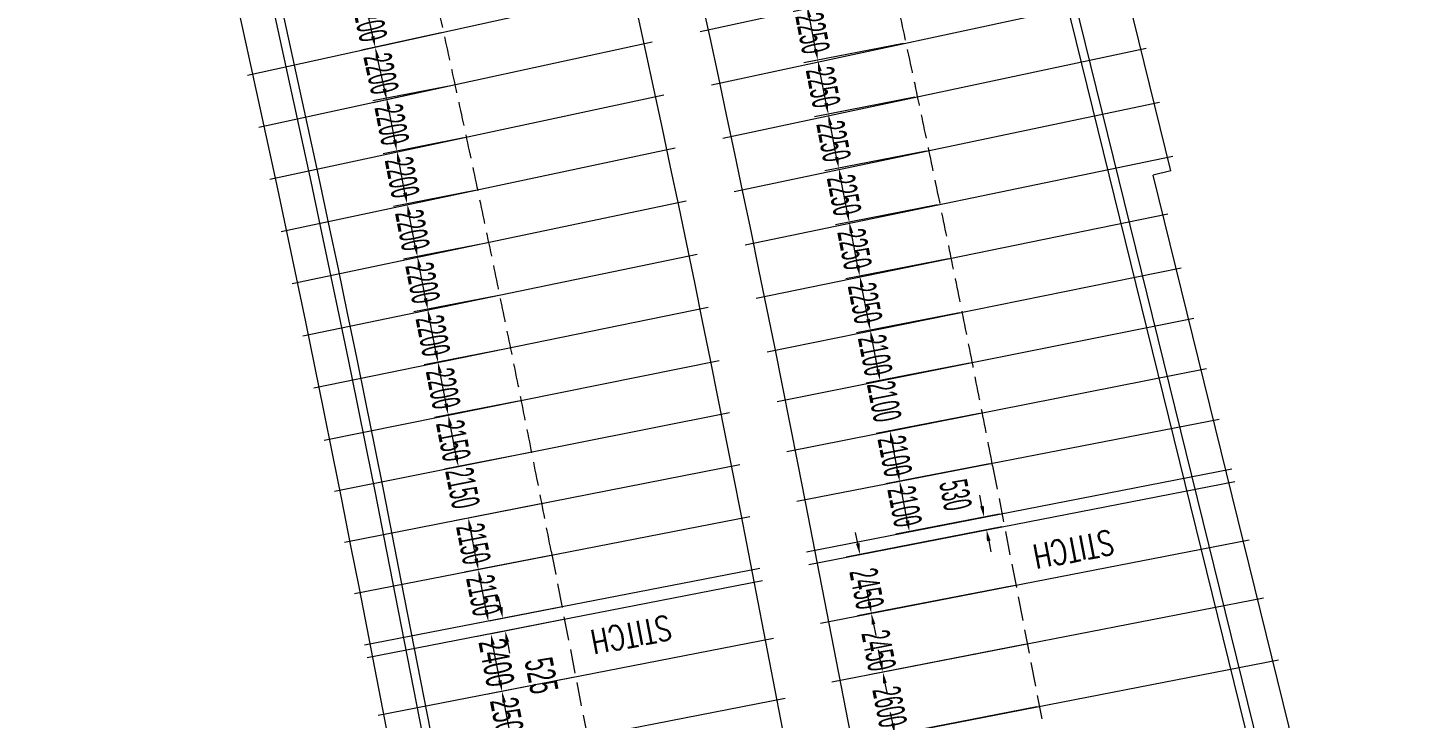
# Model space of a CAD drawing. Header units: millimetres. Extents: x 27228149 to 29012050, y 40856015 to 42918728.
# Drawn here: x 27316400 to 27372632, y 42674126 to 42702397 of the extents above; entities that cross this region are included whole.
import ezdxf

# ---------------------------------------------------------------- set-up
doc = ezdxf.new("R2010")
doc.units = ezdxf.units.MM
doc.header["$LTSCALE"] = 0.05
doc.linetypes.add('DGN Style 3', pattern=[27349.722329, 19535.51595, -7814.20638])
doc.layers.get('Defpoints').update_dxf_attribs({"lineweight": 0})
for name, color, linetype, lineweight in [('InnerEdge_NB', 7, 'Continuous', 0), ('InnerEdge_SB', 7, 'Continuous', 0), ('OuterEdge_NB', 7, 'Continuous', 0), ('OuterEdge_SB', 7, 'Continuous', 0), ('OuterEdge_SBRamp', 7, 'Continuous', 0), ('PlacementCurve_NB', 1, 'DGN Style 3', 0), ('PlacementCurve_SB', 1, 'DGN Style 3', 0), ('S-_ANOT----_A-', 7, 'Continuous', 0), ('S-_ANOT----_T-', 7, 'Continuous', 0), ('S-_SEG-----_E-NB', 3, 'Continuous', 13), ('S-_SEG-----_E-SB', 3, 'Continuous', 13), ('S-_WALLLBW-_E-', 40, 'Continuous', 13)]:
    doc.layers.add(name, color=color, linetype=linetype, lineweight=lineweight)
doc.styles.add('Styletxt', font='txt.shx')
doc.styles.add('StyleWORKING', font='WORKING.shx')
doc.dimstyles.new('dim300', dxfattribs={"dimtxt": 750, "dimasz": 750, "dimexe": 375, "dimexo": 375, "dimgap": 375, "dimtad": 1, "dimdec": 0, "dimzin": 11, "dimdsep": 46, "dimtxsty": 'StyleWORKING', "dimsah": 1, "dimcen": 0.09, "dimclrd": 7, "dimclre": 7, "dimadec": 4, "dimazin": 3, "dimtfac": 1, "dimtdec": 0, "dimtmove": 0, "dimatfit": 3, "dimfxl": 1, "dimtolj": 1, "dimtzin": 0, "dimlwd": 0, "dimlwe": 0, "dimarcsym": 0})

# ---------------------------------------------------------------- blocks, each defined once
blk = doc.blocks.new('*D267')
at = {"layer": 'Defpoints', "color": 0, "linetype": 'Continuous', "transparency": 16777216}
for p in [(27351886, 42703961), (27348313, 42703266), (27352361, 42701762)]:
    blk.add_point(p, dxfattribs=at)
at = {"layer": 'S-_ANOT----_A-', "linetype": 'Continuous', "transparency": 16777216}
for p, q in [((27351773, 42703940), (27347748, 42703156)), ((27352248, 42701740), (27348178, 42700948))]:
    blk.add_line(p, q, dxfattribs=at)
at = {"layer": 'S-_ANOT----_A-', "color": 7, "linetype": 'Continuous', "lineweight": 0, "transparency": 16777216}
blk.add_line((27348654, 42701510), (27348401, 42702815), dxfattribs=at)
at = {"layer": 'S-_ANOT----_A-', "color": 7, "linetype": 'Continuous', "transparency": 16777216}
for points in [[(27348476, 42702829), (27348325, 42702800), (27348313, 42703266)], [(27348730, 42701524), (27348579, 42701495), (27348742, 42701058)]]:
    blk.add_solid(points, dxfattribs=at)
at = {"layer": 'S-_ANOT----_A-', "color": 0, "linetype": 'Continuous', "transparency": 16777216, "insert": (27348529, 42702162), "char_height": 1150, "attachment_point": 5, "rotation": 281.011, "style": 'StyleWORKING'}
blk.add_mtext('\\A1;{\\W0.47826;\\C0;2250}', dxfattribs=at)
blk = doc.blocks.new('*D268')
at = {"layer": 'Defpoints', "color": 0, "linetype": 'Continuous', "transparency": 16777216}
for p in [(27352361, 42701762), (27348742, 42701058), (27352831, 42699562)]:
    blk.add_point(p, dxfattribs=at)
at = {"layer": 'S-_ANOT----_A-', "linetype": 'Continuous', "transparency": 16777216}
for p, q in [((27352248, 42701740), (27348178, 42700948)), ((27352718, 42699540), (27348608, 42698740))]:
    blk.add_line(p, q, dxfattribs=at)
at = {"layer": 'S-_ANOT----_A-', "color": 7, "linetype": 'Continuous', "lineweight": 0, "transparency": 16777216}
blk.add_line((27349084, 42699301), (27348830, 42700606), dxfattribs=at)
at = {"layer": 'S-_ANOT----_A-', "color": 7, "linetype": 'Continuous', "transparency": 16777216}
for points in [[(27348905, 42700621), (27348755, 42700592), (27348742, 42701058)], [(27349159, 42699316), (27349009, 42699287), (27349172, 42698850)]]:
    blk.add_solid(points, dxfattribs=at)
at = {"layer": 'S-_ANOT----_A-', "color": 0, "linetype": 'Continuous', "transparency": 16777216, "insert": (27348959, 42699954), "char_height": 1150, "attachment_point": 5, "rotation": 281.011, "style": 'StyleWORKING'}
blk.add_mtext('\\A1;{\\W0.47826;\\C0;2250}', dxfattribs=at)
blk = doc.blocks.new('*D269')
at = {"layer": 'Defpoints', "color": 0, "linetype": 'Continuous', "transparency": 16777216}
for p in [(27352831, 42699562), (27349172, 42698850), (27353295, 42697360)]:
    blk.add_point(p, dxfattribs=at)
at = {"layer": 'S-_ANOT----_A-', "linetype": 'Continuous', "transparency": 16777216}
for p, q in [((27352718, 42699540), (27348608, 42698740)), ((27353182, 42697338), (27349037, 42696532))]:
    blk.add_line(p, q, dxfattribs=at)
at = {"layer": 'S-_ANOT----_A-', "color": 7, "linetype": 'Continuous', "lineweight": 0, "transparency": 16777216}
blk.add_line((27349514, 42697093), (27349260, 42698398), dxfattribs=at)
at = {"layer": 'S-_ANOT----_A-', "color": 7, "linetype": 'Continuous', "transparency": 16777216}
for points in [[(27349335, 42698413), (27349185, 42698384), (27349172, 42698850)], [(27349589, 42697108), (27349439, 42697078), (27349602, 42696641)]]:
    blk.add_solid(points, dxfattribs=at)
at = {"layer": 'S-_ANOT----_A-', "color": 0, "linetype": 'Continuous', "transparency": 16777216, "insert": (27349388, 42697746), "char_height": 1150, "attachment_point": 5, "rotation": 281.011, "style": 'StyleWORKING'}
blk.add_mtext('\\A1;{\\W0.47826;\\C0;2250}', dxfattribs=at)
blk = doc.blocks.new('*D270')
at = {"layer": 'Defpoints', "color": 0, "linetype": 'Continuous', "transparency": 16777216}
for p in [(27353295, 42697360), (27349602, 42696641), (27353753, 42695157)]:
    blk.add_point(p, dxfattribs=at)
at = {"layer": 'S-_ANOT----_A-', "linetype": 'Continuous', "transparency": 16777216}
for p, q in [((27353182, 42697338), (27349037, 42696532)), ((27353640, 42695135), (27349467, 42694323))]:
    blk.add_line(p, q, dxfattribs=at)
at = {"layer": 'S-_ANOT----_A-', "color": 7, "linetype": 'Continuous', "lineweight": 0, "transparency": 16777216}
blk.add_line((27349944, 42694885), (27349690, 42696190), dxfattribs=at)
at = {"layer": 'S-_ANOT----_A-', "color": 7, "linetype": 'Continuous', "transparency": 16777216}
for points in [[(27349765, 42696205), (27349614, 42696175), (27349602, 42696641)], [(27350019, 42694899), (27349868, 42694870), (27350031, 42694433)]]:
    blk.add_solid(points, dxfattribs=at)
at = {"layer": 'S-_ANOT----_A-', "color": 0, "linetype": 'Continuous', "transparency": 16777216, "insert": (27349818, 42695538), "char_height": 1150, "attachment_point": 5, "rotation": 281.011, "style": 'StyleWORKING'}
blk.add_mtext('\\A1;{\\W0.47826;\\C0;2250}', dxfattribs=at)
blk = doc.blocks.new('*D271')
at = {"layer": 'Defpoints', "color": 0, "linetype": 'Continuous', "transparency": 16777216}
for p in [(27353753, 42695157), (27350031, 42694433), (27354206, 42692953)]:
    blk.add_point(p, dxfattribs=at)
at = {"layer": 'S-_ANOT----_A-', "linetype": 'Continuous', "transparency": 16777216}
for p, q in [((27353640, 42695135), (27349467, 42694323)), ((27354094, 42692931), (27349897, 42692115))]:
    blk.add_line(p, q, dxfattribs=at)
at = {"layer": 'S-_ANOT----_A-', "color": 7, "linetype": 'Continuous', "lineweight": 0, "transparency": 16777216}
blk.add_line((27350373, 42692676), (27350119, 42693982), dxfattribs=at)
at = {"layer": 'S-_ANOT----_A-', "color": 7, "linetype": 'Continuous', "transparency": 16777216}
for points in [[(27350195, 42693996), (27350044, 42693967), (27350031, 42694433)], [(27350449, 42692691), (27350298, 42692662), (27350461, 42692225)]]:
    blk.add_solid(points, dxfattribs=at)
at = {"layer": 'S-_ANOT----_A-', "color": 0, "linetype": 'Continuous', "transparency": 16777216, "insert": (27350248, 42693329), "char_height": 1150, "attachment_point": 5, "rotation": 281.011, "style": 'StyleWORKING'}
blk.add_mtext('\\A1;{\\W0.47826;\\C0;2250}', dxfattribs=at)
blk = doc.blocks.new('*D272')
at = {"layer": 'Defpoints', "color": 0, "linetype": 'Continuous', "transparency": 16777216}
for p in [(27354207, 42692953), (27350461, 42692225), (27354654, 42690748)]:
    blk.add_point(p, dxfattribs=at)
at = {"layer": 'S-_ANOT----_A-', "linetype": 'Continuous', "transparency": 16777216}
for p, q in [((27354094, 42692931), (27349897, 42692115)), ((27354541, 42690726), (27350326, 42689906))]:
    blk.add_line(p, q, dxfattribs=at)
at = {"layer": 'S-_ANOT----_A-', "color": 7, "linetype": 'Continuous', "lineweight": 0, "transparency": 16777216}
blk.add_line((27350803, 42690468), (27350549, 42691773), dxfattribs=at)
at = {"layer": 'S-_ANOT----_A-', "color": 7, "linetype": 'Continuous', "transparency": 16777216}
for points in [[(27350624, 42691788), (27350474, 42691758), (27350461, 42692225)], [(27350878, 42690482), (27350728, 42690453), (27350891, 42690016)]]:
    blk.add_solid(points, dxfattribs=at)
at = {"layer": 'S-_ANOT----_A-', "color": 0, "linetype": 'Continuous', "transparency": 16777216, "insert": (27350677, 42691121), "char_height": 1150, "attachment_point": 5, "rotation": 281.011, "style": 'StyleWORKING'}
blk.add_mtext('\\A1;{\\W0.47826;\\C0;2250}', dxfattribs=at)
blk = doc.blocks.new('*D273')
at = {"layer": 'Defpoints', "color": 0, "linetype": 'Continuous', "transparency": 16777216}
for p in [(27354654, 42690748), (27350891, 42690016), (27355067, 42688689)]:
    blk.add_point(p, dxfattribs=at)
at = {"layer": 'S-_ANOT----_A-', "linetype": 'Continuous', "transparency": 16777216}
for p, q in [((27354541, 42690726), (27350326, 42689906)), ((27354954, 42688667), (27350728, 42687845))]:
    blk.add_line(p, q, dxfattribs=at)
at = {"layer": 'S-_ANOT----_A-', "color": 7, "linetype": 'Continuous', "lineweight": 0, "transparency": 16777216}
blk.add_line((27351204, 42688406), (27350979, 42689565), dxfattribs=at)
at = {"layer": 'S-_ANOT----_A-', "color": 7, "linetype": 'Continuous', "transparency": 16777216}
for points in [[(27351054, 42689579), (27350903, 42689550), (27350891, 42690016)], [(27351279, 42688421), (27351129, 42688392), (27351292, 42687955)]]:
    blk.add_solid(points, dxfattribs=at)
at = {"layer": 'S-_ANOT----_A-', "color": 0, "linetype": 'Continuous', "transparency": 16777216, "insert": (27351093, 42688986), "char_height": 1150, "attachment_point": 5, "rotation": 281.011, "style": 'StyleWORKING'}
blk.add_mtext('\\A1;{\\W0.47826;\\C0;2100}', dxfattribs=at)
blk = doc.blocks.new('*D274')
at = {"layer": 'Defpoints', "color": 0, "linetype": 'Continuous', "transparency": 16777216}
for p in [(27355067, 42688689), (27351292, 42687955), (27355476, 42686630)]:
    blk.add_point(p, dxfattribs=at)
at = {"layer": 'S-_ANOT----_A-', "color": 7, "linetype": 'Continuous', "lineweight": 0, "transparency": 16777216}
for p, q in [((27351204, 42688406), (27351116, 42688858)), ((27351781, 42685442), (27351869, 42684990))]:
    blk.add_line(p, q, dxfattribs=at)
at = {"layer": 'S-_ANOT----_A-', "linetype": 'Continuous', "transparency": 16777216}
for p, q in [((27354954, 42688667), (27350728, 42687845)), ((27355363, 42686608), (27351129, 42685784))]:
    blk.add_line(p, q, dxfattribs=at)
at = {"layer": 'S-_ANOT----_A-', "color": 7, "linetype": 'Continuous', "transparency": 16777216}
for points in [[(27351279, 42688421), (27351129, 42688392), (27351292, 42687955)], [(27351856, 42685457), (27351706, 42685427), (27351693, 42685894)]]:
    blk.add_solid(points, dxfattribs=at)
at = {"layer": 'S-_ANOT----_A-', "color": 0, "linetype": 'Continuous', "transparency": 16777216, "insert": (27351460, 42687096), "char_height": 1150, "attachment_point": 5, "rotation": 281.011, "style": 'StyleWORKING'}
blk.add_mtext('\\A1;{\\W0.47826;\\C0;2100}', dxfattribs=at)
blk = doc.blocks.new('*D275')
at = {"layer": 'Defpoints', "color": 0, "linetype": 'Continuous', "transparency": 16777216}
for p in [(27355476, 42686630), (27351693, 42685894), (27355879, 42684568)]:
    blk.add_point(p, dxfattribs=at)
at = {"layer": 'S-_ANOT----_A-', "linetype": 'Continuous', "transparency": 16777216}
for p, q in [((27355363, 42686608), (27351129, 42685784)), ((27355767, 42684546), (27351530, 42683722))]:
    blk.add_line(p, q, dxfattribs=at)
at = {"layer": 'S-_ANOT----_A-', "color": 7, "linetype": 'Continuous', "lineweight": 0, "transparency": 16777216}
blk.add_line((27352006, 42684283), (27351781, 42685442), dxfattribs=at)
at = {"layer": 'S-_ANOT----_A-', "color": 7, "linetype": 'Continuous', "transparency": 16777216}
for points in [[(27351856, 42685457), (27351706, 42685427), (27351693, 42685894)], [(27352082, 42684298), (27351931, 42684269), (27352094, 42683832)]]:
    blk.add_solid(points, dxfattribs=at)
at = {"layer": 'S-_ANOT----_A-', "color": 0, "linetype": 'Continuous', "transparency": 16777216, "insert": (27351895, 42684863), "char_height": 1150, "attachment_point": 5, "rotation": 281.011, "style": 'StyleWORKING'}
blk.add_mtext('\\A1;{\\W0.47826;\\C0;2100}', dxfattribs=at)
blk = doc.blocks.new('*D276')
at = {"layer": 'Defpoints', "color": 0, "linetype": 'Continuous', "transparency": 16777216}
for p in [(27356382, 42681987), (27350468, 42680836), (27356850, 42679582)]:
    blk.add_point(p, dxfattribs=at)
at = {"layer": 'S-_ANOT----_A-', "linetype": 'Continuous', "transparency": 16777216}
for p, q in [((27356269, 42681965), (27349904, 42680726)), ((27356737, 42679560), (27350372, 42678321))]:
    blk.add_line(p, q, dxfattribs=at)
at = {"layer": 'S-_ANOT----_A-', "color": 7, "linetype": 'Continuous', "lineweight": 0, "transparency": 16777216}
for p, q in [((27350380, 42681287), (27350292, 42681739)), ((27351024, 42677980), (27351112, 42677528))]:
    blk.add_line(p, q, dxfattribs=at)
at = {"layer": 'S-_ANOT----_A-', "color": 7, "linetype": 'Continuous', "transparency": 16777216}
for points in [[(27350455, 42681302), (27350305, 42681273), (27350468, 42680836)], [(27351099, 42677994), (27350949, 42677965), (27350936, 42678431)]]:
    blk.add_solid(points, dxfattribs=at)
at = {"layer": 'S-_ANOT----_A-', "color": 0, "linetype": 'Continuous', "transparency": 16777216, "insert": (27350742, 42679437), "char_height": 1150, "attachment_point": 5, "rotation": 281.011, "style": 'StyleWORKING'}
blk.add_mtext('\\A1;{\\W0.47826;\\C0;2450}', dxfattribs=at)
blk = doc.blocks.new('*D277')
at = {"layer": 'Defpoints', "color": 0, "linetype": 'Continuous', "transparency": 16777216}
for p in [(27356850, 42679582), (27350936, 42678431), (27357318, 42677177)]:
    blk.add_point(p, dxfattribs=at)
at = {"layer": 'S-_ANOT----_A-', "linetype": 'Continuous', "transparency": 16777216}
for p, q in [((27356737, 42679560), (27350372, 42678321)), ((27357205, 42677155), (27350840, 42675916))]:
    blk.add_line(p, q, dxfattribs=at)
at = {"layer": 'S-_ANOT----_A-', "color": 7, "linetype": 'Continuous', "lineweight": 0, "transparency": 16777216}
for p, q in [((27350848, 42678883), (27350760, 42679334)), ((27351492, 42675575), (27351580, 42675123))]:
    blk.add_line(p, q, dxfattribs=at)
at = {"layer": 'S-_ANOT----_A-', "color": 7, "linetype": 'Continuous', "transparency": 16777216}
for points in [[(27350923, 42678897), (27350773, 42678868), (27350936, 42678431)], [(27351567, 42675589), (27351417, 42675560), (27351404, 42676026)]]:
    blk.add_solid(points, dxfattribs=at)
at = {"layer": 'S-_ANOT----_A-', "color": 0, "linetype": 'Continuous', "transparency": 16777216, "insert": (27351233, 42676910), "char_height": 1150, "attachment_point": 5, "rotation": 281.011, "style": 'StyleWORKING'}
blk.add_mtext('\\A1;{\\W0.47826;\\C0;2450}', dxfattribs=at)
blk = doc.blocks.new('*D278')
at = {"layer": 'Defpoints', "color": 0, "linetype": 'Continuous', "transparency": 16777216}
for p in [(27357318, 42677177), (27351404, 42676026), (27357814, 42674625)]:
    blk.add_point(p, dxfattribs=at)
at = {"layer": 'S-_ANOT----_A-', "linetype": 'Continuous', "transparency": 16777216}
for p, q in [((27357205, 42677155), (27350840, 42675916)), ((27357701, 42674603), (27351336, 42673364))]:
    blk.add_line(p, q, dxfattribs=at)
at = {"layer": 'S-_ANOT----_A-', "color": 7, "linetype": 'Continuous', "lineweight": 0, "transparency": 16777216}
for p, q in [((27351316, 42676478), (27351228, 42676929)), ((27351988, 42673022), (27352076, 42672571))]:
    blk.add_line(p, q, dxfattribs=at)
at = {"layer": 'S-_ANOT----_A-', "color": 7, "linetype": 'Continuous', "transparency": 16777216}
for points in [[(27351391, 42676492), (27351241, 42676463), (27351404, 42676026)], [(27352064, 42673037), (27351913, 42673008), (27351901, 42673474)]]:
    blk.add_solid(points, dxfattribs=at)
at = {"layer": 'S-_ANOT----_A-', "color": 0, "linetype": 'Continuous', "transparency": 16777216, "insert": (27351682, 42674603), "char_height": 1150, "attachment_point": 5, "rotation": 281.011, "style": 'StyleWORKING'}
blk.add_mtext('\\A1;{\\W0.47826;\\C0;2600}', dxfattribs=at)
blk = doc.blocks.new('*D279')
at = {"layer": 'Defpoints', "color": 0, "linetype": 'Continuous', "transparency": 16777216}
for p in [(27357814, 42674625), (27351901, 42673474), (27358311, 42672073)]:
    blk.add_point(p, dxfattribs=at)
at = {"layer": 'S-_ANOT----_A-', "linetype": 'Continuous', "transparency": 16777216}
for p, q in [((27357701, 42674603), (27351336, 42673364)), ((27358198, 42672051), (27351833, 42670812))]:
    blk.add_line(p, q, dxfattribs=at)
at = {"layer": 'S-_ANOT----_A-', "color": 7, "linetype": 'Continuous', "lineweight": 0, "transparency": 16777216}
for p, q in [((27351813, 42673926), (27351725, 42674377)), ((27352485, 42670470), (27352573, 42670019))]:
    blk.add_line(p, q, dxfattribs=at)
at = {"layer": 'S-_ANOT----_A-', "color": 7, "linetype": 'Continuous', "transparency": 16777216}
for points in [[(27351888, 42673940), (27351737, 42673911), (27351901, 42673474)], [(27352560, 42670485), (27352410, 42670456), (27352397, 42670922)]]:
    blk.add_solid(points, dxfattribs=at)
at = {"layer": 'S-_ANOT----_A-', "color": 0, "linetype": 'Continuous', "transparency": 16777216, "insert": (27352169, 42672100), "char_height": 1150, "attachment_point": 5, "rotation": 281.011, "style": 'StyleWORKING'}
blk.add_mtext('\\A1;{\\W0.47826;\\C0;2600}', dxfattribs=at)
blk = doc.blocks.new('*D587')
at = {"layer": 'Defpoints', "color": 0, "linetype": 'Continuous', "transparency": 16777216}
for p in [(27332963, 42704347), (27330164, 42703736), (27333438, 42702199)]:
    blk.add_point(p, dxfattribs=at)
at = {"layer": 'S-_ANOT----_A-', "linetype": 'Continuous', "transparency": 16777216}
for p, q in [((27332851, 42704323), (27329602, 42703613)), ((27333325, 42702175), (27330072, 42701464))]:
    blk.add_line(p, q, dxfattribs=at)
at = {"layer": 'S-_ANOT----_A-', "color": 7, "linetype": 'Continuous', "lineweight": 0, "transparency": 16777216}
blk.add_line((27330535, 42702036), (27330262, 42703287), dxfattribs=at)
at = {"layer": 'S-_ANOT----_A-', "color": 7, "linetype": 'Continuous', "transparency": 16777216}
for points in [[(27330337, 42703303), (27330187, 42703270), (27330164, 42703736)], [(27330610, 42702052), (27330460, 42702020), (27330633, 42701587)]]:
    blk.add_solid(points, dxfattribs=at)
at = {"layer": 'S-_ANOT----_A-', "color": 0, "linetype": 'Continuous', "transparency": 16777216, "insert": (27330400, 42702662), "char_height": 1150, "attachment_point": 5, "rotation": 282.3217, "style": 'StyleWORKING'}
blk.add_mtext('\\A1;{\\W0.47826;\\C0;2200}', dxfattribs=at)
blk = doc.blocks.new('*D588')
at = {"layer": 'Defpoints', "color": 0, "linetype": 'Continuous', "transparency": 16777216}
for p in [(27333907, 42700050), (27331098, 42699503), (27334371, 42697900)]:
    blk.add_point(p, dxfattribs=at)
at = {"layer": 'S-_ANOT----_A-', "linetype": 'Continuous', "transparency": 16777216}
for p, q in [((27333794, 42700028), (27330534, 42699394)), ((27334259, 42697878), (27330954, 42697234))]:
    blk.add_line(p, q, dxfattribs=at)
at = {"layer": 'S-_ANOT----_A-', "color": 7, "linetype": 'Continuous', "lineweight": 0, "transparency": 16777216}
blk.add_line((27331430, 42697796), (27331186, 42699052), dxfattribs=at)
at = {"layer": 'S-_ANOT----_A-', "color": 7, "linetype": 'Continuous', "transparency": 16777216}
for points in [[(27331261, 42699066), (27331111, 42699037), (27331098, 42699503)], [(27331505, 42697810), (27331355, 42697781), (27331518, 42697344)]]:
    blk.add_solid(points, dxfattribs=at)
at = {"layer": 'S-_ANOT----_A-', "color": 0, "linetype": 'Continuous', "transparency": 16777216, "insert": (27331309, 42698424), "char_height": 1150, "attachment_point": 5, "rotation": 281.011, "style": 'StyleWORKING'}
blk.add_mtext('\\A1;{\\W0.47826;\\C0;2200}', dxfattribs=at)
blk = doc.blocks.new('*D589')
at = {"layer": 'Defpoints', "color": 0, "linetype": 'Continuous', "transparency": 16777216}
for p in [(27334371, 42697900), (27331518, 42697344), (27334830, 42695748)]:
    blk.add_point(p, dxfattribs=at)
at = {"layer": 'S-_ANOT----_A-', "linetype": 'Continuous', "transparency": 16777216}
for p, q in [((27334259, 42697878), (27330954, 42697234)), ((27334717, 42695726), (27331374, 42695075))]:
    blk.add_line(p, q, dxfattribs=at)
at = {"layer": 'S-_ANOT----_A-', "color": 7, "linetype": 'Continuous', "lineweight": 0, "transparency": 16777216}
blk.add_line((27331850, 42695637), (27331606, 42696893), dxfattribs=at)
at = {"layer": 'S-_ANOT----_A-', "color": 7, "linetype": 'Continuous', "transparency": 16777216}
for points in [[(27331681, 42696907), (27331531, 42696878), (27331518, 42697344)], [(27331926, 42695651), (27331775, 42695622), (27331938, 42695185)]]:
    blk.add_solid(points, dxfattribs=at)
at = {"layer": 'S-_ANOT----_A-', "color": 0, "linetype": 'Continuous', "transparency": 16777216, "insert": (27331729, 42696265), "char_height": 1150, "attachment_point": 5, "rotation": 281.011, "style": 'StyleWORKING'}
blk.add_mtext('\\A1;{\\W0.47826;\\C0;2200}', dxfattribs=at)
blk = doc.blocks.new('*D590')
at = {"layer": 'Defpoints', "color": 0, "linetype": 'Continuous', "transparency": 16777216}
for p in [(27334830, 42695748), (27331938, 42695185), (27335284, 42693595)]:
    blk.add_point(p, dxfattribs=at)
at = {"layer": 'S-_ANOT----_A-', "linetype": 'Continuous', "transparency": 16777216}
for p, q in [((27334717, 42695726), (27331374, 42695075)), ((27335171, 42693573), (27331794, 42692916))]:
    blk.add_line(p, q, dxfattribs=at)
at = {"layer": 'S-_ANOT----_A-', "color": 7, "linetype": 'Continuous', "lineweight": 0, "transparency": 16777216}
blk.add_line((27332270, 42693477), (27332026, 42694734), dxfattribs=at)
at = {"layer": 'S-_ANOT----_A-', "color": 7, "linetype": 'Continuous', "transparency": 16777216}
for points in [[(27332101, 42694748), (27331951, 42694719), (27331938, 42695185)], [(27332346, 42693492), (27332195, 42693463), (27332358, 42693026)]]:
    blk.add_solid(points, dxfattribs=at)
at = {"layer": 'S-_ANOT----_A-', "color": 0, "linetype": 'Continuous', "transparency": 16777216, "insert": (27332150, 42694106), "char_height": 1150, "attachment_point": 5, "rotation": 281.011, "style": 'StyleWORKING'}
blk.add_mtext('\\A1;{\\W0.47826;\\C0;2200}', dxfattribs=at)
blk = doc.blocks.new('*D591')
at = {"layer": 'Defpoints', "color": 0, "linetype": 'Continuous', "transparency": 16777216}
for p in [(27335284, 42693595), (27332358, 42693026), (27335732, 42691441)]:
    blk.add_point(p, dxfattribs=at)
at = {"layer": 'S-_ANOT----_A-', "linetype": 'Continuous', "transparency": 16777216}
for p, q in [((27335171, 42693573), (27331794, 42692916)), ((27335620, 42691419), (27332214, 42690757))]:
    blk.add_line(p, q, dxfattribs=at)
at = {"layer": 'S-_ANOT----_A-', "color": 7, "linetype": 'Continuous', "lineweight": 0, "transparency": 16777216}
blk.add_line((27332691, 42691318), (27332446, 42692574), dxfattribs=at)
at = {"layer": 'S-_ANOT----_A-', "color": 7, "linetype": 'Continuous', "transparency": 16777216}
for points in [[(27332521, 42692589), (27332371, 42692560), (27332358, 42693026)], [(27332766, 42691333), (27332615, 42691303), (27332779, 42690867)]]:
    blk.add_solid(points, dxfattribs=at)
at = {"layer": 'S-_ANOT----_A-', "color": 0, "linetype": 'Continuous', "transparency": 16777216, "insert": (27332570, 42691947), "char_height": 1150, "attachment_point": 5, "rotation": 281.011, "style": 'StyleWORKING'}
blk.add_mtext('\\A1;{\\W0.47826;\\C0;2200}', dxfattribs=at)
blk = doc.blocks.new('*D592')
at = {"layer": 'Defpoints', "color": 0, "linetype": 'Continuous', "transparency": 16777216}
for p in [(27335732, 42691441), (27332779, 42690867), (27336176, 42689286)]:
    blk.add_point(p, dxfattribs=at)
at = {"layer": 'S-_ANOT----_A-', "linetype": 'Continuous', "transparency": 16777216}
for p, q in [((27335620, 42691419), (27332214, 42690757)), ((27336063, 42689265), (27332634, 42688597))]:
    blk.add_line(p, q, dxfattribs=at)
at = {"layer": 'S-_ANOT----_A-', "color": 7, "linetype": 'Continuous', "lineweight": 0, "transparency": 16777216}
blk.add_line((27333111, 42689159), (27332866, 42690415), dxfattribs=at)
at = {"layer": 'S-_ANOT----_A-', "color": 7, "linetype": 'Continuous', "transparency": 16777216}
for points in [[(27332942, 42690430), (27332791, 42690400), (27332779, 42690867)], [(27333186, 42689173), (27333036, 42689144), (27333199, 42688707)]]:
    blk.add_solid(points, dxfattribs=at)
at = {"layer": 'S-_ANOT----_A-', "color": 0, "linetype": 'Continuous', "transparency": 16777216, "insert": (27332990, 42689787), "char_height": 1150, "attachment_point": 5, "rotation": 281.011, "style": 'StyleWORKING'}
blk.add_mtext('\\A1;{\\W0.47826;\\C0;2200}', dxfattribs=at)
blk = doc.blocks.new('*D593')
at = {"layer": 'Defpoints', "color": 0, "linetype": 'Continuous', "transparency": 16777216}
for p in [(27336176, 42689286), (27333199, 42688707), (27336614, 42687131)]:
    blk.add_point(p, dxfattribs=at)
at = {"layer": 'S-_ANOT----_A-', "linetype": 'Continuous', "transparency": 16777216}
for p, q in [((27336063, 42689265), (27332634, 42688597)), ((27336501, 42687109), (27333054, 42686438))]:
    blk.add_line(p, q, dxfattribs=at)
at = {"layer": 'S-_ANOT----_A-', "color": 7, "linetype": 'Continuous', "lineweight": 0, "transparency": 16777216}
blk.add_line((27333531, 42686999), (27333287, 42688256), dxfattribs=at)
at = {"layer": 'S-_ANOT----_A-', "color": 7, "linetype": 'Continuous', "transparency": 16777216}
for points in [[(27333362, 42688270), (27333211, 42688241), (27333199, 42688707)], [(27333606, 42687014), (27333456, 42686985), (27333619, 42686548)]]:
    blk.add_solid(points, dxfattribs=at)
at = {"layer": 'S-_ANOT----_A-', "color": 0, "linetype": 'Continuous', "transparency": 16777216, "insert": (27333410, 42687628), "char_height": 1150, "attachment_point": 5, "rotation": 281.011, "style": 'StyleWORKING'}
blk.add_mtext('\\A1;{\\W0.47826;\\C0;2200}', dxfattribs=at)
blk = doc.blocks.new('*D594')
at = {"layer": 'Defpoints', "color": 0, "linetype": 'Continuous', "transparency": 16777216}
for p in [(27336614, 42687131), (27333619, 42686548), (27337036, 42685022)]:
    blk.add_point(p, dxfattribs=at)
at = {"layer": 'S-_ANOT----_A-', "linetype": 'Continuous', "transparency": 16777216}
for p, q in [((27336501, 42687109), (27333054, 42686438)), ((27336924, 42685001), (27333465, 42684328))]:
    blk.add_line(p, q, dxfattribs=at)
at = {"layer": 'S-_ANOT----_A-', "color": 7, "linetype": 'Continuous', "lineweight": 0, "transparency": 16777216}
blk.add_line((27333942, 42684889), (27333707, 42686096), dxfattribs=at)
at = {"layer": 'S-_ANOT----_A-', "color": 7, "linetype": 'Continuous', "transparency": 16777216}
for points in [[(27333782, 42686111), (27333631, 42686082), (27333619, 42686548)], [(27334017, 42684904), (27333866, 42684874), (27334029, 42684437)]]:
    blk.add_solid(points, dxfattribs=at)
at = {"layer": 'S-_ANOT----_A-', "color": 0, "linetype": 'Continuous', "transparency": 16777216, "insert": (27333826, 42685493), "char_height": 1150, "attachment_point": 5, "rotation": 281.011, "style": 'StyleWORKING'}
blk.add_mtext('\\A1;{\\W0.47826;\\C0;2150}', dxfattribs=at)
blk = doc.blocks.new('*D595')
at = {"layer": 'Defpoints', "color": 0, "linetype": 'Continuous', "transparency": 16777216}
for p in [(27337036, 42685022), (27334029, 42684437), (27337454, 42682913)]:
    blk.add_point(p, dxfattribs=at)
at = {"layer": 'S-_ANOT----_A-', "linetype": 'Continuous', "transparency": 16777216}
for p, q in [((27336924, 42685001), (27333465, 42684328)), ((27337341, 42682892), (27333876, 42682217))]:
    blk.add_line(p, q, dxfattribs=at)
at = {"layer": 'S-_ANOT----_A-', "color": 7, "linetype": 'Continuous', "lineweight": 0, "transparency": 16777216}
for p, q in [((27333942, 42684889), (27333854, 42685340)), ((27334528, 42681875), (27334616, 42681424))]:
    blk.add_line(p, q, dxfattribs=at)
at = {"layer": 'S-_ANOT----_A-', "color": 7, "linetype": 'Continuous', "transparency": 16777216}
for points in [[(27334017, 42684904), (27333866, 42684874), (27334029, 42684437)], [(27334603, 42681890), (27334453, 42681861), (27334440, 42682327)]]:
    blk.add_solid(points, dxfattribs=at)
at = {"layer": 'S-_ANOT----_A-', "color": 0, "linetype": 'Continuous', "transparency": 16777216, "insert": (27334203, 42683553), "char_height": 1150, "attachment_point": 5, "rotation": 281.011, "style": 'StyleWORKING'}
blk.add_mtext('\\A1;{\\W0.47826;\\C0;2150}', dxfattribs=at)
blk = doc.blocks.new('*D596')
at = {"layer": 'Defpoints', "color": 0, "linetype": 'Continuous', "transparency": 16777216}
for p in [(27337454, 42682913), (27334440, 42682327), (27337867, 42680803)]:
    blk.add_point(p, dxfattribs=at)
at = {"layer": 'S-_ANOT----_A-', "linetype": 'Continuous', "transparency": 16777216}
for p, q in [((27337341, 42682892), (27333876, 42682217)), ((27337754, 42680782), (27334286, 42680107))]:
    blk.add_line(p, q, dxfattribs=at)
at = {"layer": 'S-_ANOT----_A-', "color": 7, "linetype": 'Continuous', "lineweight": 0, "transparency": 16777216}
blk.add_line((27334763, 42680668), (27334528, 42681875), dxfattribs=at)
at = {"layer": 'S-_ANOT----_A-', "color": 7, "linetype": 'Continuous', "transparency": 16777216}
for points in [[(27334603, 42681890), (27334453, 42681861), (27334440, 42682327)], [(27334838, 42680683), (27334688, 42680653), (27334851, 42680217)]]:
    blk.add_solid(points, dxfattribs=at)
at = {"layer": 'S-_ANOT----_A-', "color": 0, "linetype": 'Continuous', "transparency": 16777216, "insert": (27334647, 42681272), "char_height": 1150, "attachment_point": 5, "rotation": 281.011, "style": 'StyleWORKING'}
blk.add_mtext('\\A1;{\\W0.47826;\\C0;2150}', dxfattribs=at)
blk = doc.blocks.new('*D597')
at = {"layer": 'Defpoints', "color": 0, "linetype": 'Continuous', "transparency": 16777216}
for p in [(27338378, 42678178), (27335362, 42677591), (27338836, 42675822)]:
    blk.add_point(p, dxfattribs=at)
at = {"layer": 'S-_ANOT----_A-', "linetype": 'Continuous', "transparency": 16777216}
for p, q in [((27338265, 42678156), (27334797, 42677481)), ((27338723, 42675800), (27335256, 42675125))]:
    blk.add_line(p, q, dxfattribs=at)
at = {"layer": 'S-_ANOT----_A-', "color": 7, "linetype": 'Continuous', "lineweight": 0, "transparency": 16777216}
blk.add_line((27335732, 42675687), (27335450, 42677139), dxfattribs=at)
at = {"layer": 'S-_ANOT----_A-', "color": 7, "linetype": 'Continuous', "transparency": 16777216}
for points in [[(27335525, 42677154), (27335374, 42677125), (27335362, 42677591)], [(27335807, 42675701), (27335657, 42675672), (27335820, 42675235)]]:
    blk.add_solid(points, dxfattribs=at)
at = {"layer": 'S-_ANOT----_A-', "color": 0, "linetype": 'Continuous', "transparency": 16777216, "insert": (27335592, 42676413), "char_height": 1150, "attachment_point": 5, "rotation": 281.011, "style": 'StyleWORKING'}
blk.add_mtext('\\A1;{\\W0.56522;\\C0;2400}', dxfattribs=at)
blk = doc.blocks.new('*D598')
at = {"layer": 'Defpoints', "color": 0, "linetype": 'Continuous', "transparency": 16777216}
for p in [(27338836, 42675822), (27335820, 42675235), (27339314, 42673368)]:
    blk.add_point(p, dxfattribs=at)
at = {"layer": 'S-_ANOT----_A-', "linetype": 'Continuous', "transparency": 16777216}
for p, q in [((27338723, 42675800), (27335256, 42675125)), ((27339201, 42673346), (27335733, 42672671))]:
    blk.add_line(p, q, dxfattribs=at)
at = {"layer": 'S-_ANOT----_A-', "color": 7, "linetype": 'Continuous', "lineweight": 0, "transparency": 16777216}
blk.add_line((27336210, 42673233), (27335908, 42674784), dxfattribs=at)
at = {"layer": 'S-_ANOT----_A-', "color": 7, "linetype": 'Continuous', "transparency": 16777216}
for points in [[(27335983, 42674798), (27335833, 42674769), (27335820, 42675235)], [(27336285, 42673247), (27336134, 42673218), (27336298, 42672781)]]:
    blk.add_solid(points, dxfattribs=at)
at = {"layer": 'S-_ANOT----_A-', "color": 0, "linetype": 'Continuous', "transparency": 16777216, "insert": (27336060, 42674008), "char_height": 1150, "attachment_point": 5, "rotation": 281.011, "style": 'StyleWORKING'}
blk.add_mtext('\\A1;{\\W0.56522;\\C0;2500}', dxfattribs=at)
blk = doc.blocks.new('*D1054')
at = {"layer": 'Defpoints', "color": 0, "linetype": 'Continuous', "transparency": 16777216}
for p in [(27355879, 42684568), (27352094, 42683832), (27356281, 42682507)]:
    blk.add_point(p, dxfattribs=at)
at = {"layer": 'S-_ANOT----_A-', "linetype": 'Continuous', "transparency": 16777216}
for p, q in [((27355767, 42684546), (27351530, 42683722)), ((27356168, 42682485), (27351931, 42681661))]:
    blk.add_line(p, q, dxfattribs=at)
at = {"layer": 'S-_ANOT----_A-', "color": 7, "linetype": 'Continuous', "lineweight": 0, "transparency": 16777216}
blk.add_line((27352407, 42682222), (27352182, 42683380), dxfattribs=at)
at = {"layer": 'S-_ANOT----_A-', "color": 7, "linetype": 'Continuous', "transparency": 16777216}
for points in [[(27352257, 42683395), (27352107, 42683366), (27352094, 42683832)], [(27352483, 42682237), (27352332, 42682208), (27352495, 42681771)]]:
    blk.add_solid(points, dxfattribs=at)
at = {"layer": 'S-_ANOT----_A-', "color": 0, "linetype": 'Continuous', "transparency": 16777216, "insert": (27352296, 42682802), "char_height": 1150, "attachment_point": 5, "rotation": 281.011, "style": 'StyleWORKING'}
blk.add_mtext('\\A1;{\\W0.47826;\\C0;2100}', dxfattribs=at)
blk = doc.blocks.new('*D1146')
at = {"layer": 'Defpoints', "color": 0, "linetype": 'Continuous', "transparency": 16777216}
for p in [(27355549, 42682365), (27356281, 42682507), (27356382, 42681987)]:
    blk.add_point(p, dxfattribs=at)
at = {"layer": 'S-_ANOT----_A-', "color": 7, "linetype": 'Continuous', "lineweight": 0, "transparency": 16777216}
for p, q in [((27355461, 42682817), (27355373, 42683268)), ((27355738, 42681393), (27355826, 42680941))]:
    blk.add_line(p, q, dxfattribs=at)
at = {"layer": 'S-_ANOT----_A-', "linetype": 'Continuous', "transparency": 16777216}
for p, q in [((27356168, 42682485), (27354985, 42682255)), ((27356269, 42681965), (27355086, 42681735))]:
    blk.add_line(p, q, dxfattribs=at)
at = {"layer": 'S-_ANOT----_A-', "color": 7, "linetype": 'Continuous', "transparency": 16777216}
for points in [[(27355537, 42682831), (27355386, 42682802), (27355549, 42682365)], [(27355814, 42681407), (27355663, 42681378), (27355650, 42681844)]]:
    blk.add_solid(points, dxfattribs=at)
at = {"layer": 'S-_ANOT----_A-', "color": 0, "linetype": 'Continuous', "transparency": 16777216, "insert": (27354380, 42683268), "char_height": 1150, "attachment_point": 5, "rotation": 281.011, "style": 'StyleWORKING'}
blk.add_mtext('\\A1;{\\W0.47826;\\C0;530}', dxfattribs=at)
blk = doc.blocks.new('*D1160')
at = {"layer": 'Defpoints', "color": 0, "linetype": 'Continuous', "transparency": 16777216}
for p in [(27333438, 42702199), (27330633, 42701587), (27333907, 42700050)]:
    blk.add_point(p, dxfattribs=at)
at = {"layer": 'S-_ANOT----_A-', "linetype": 'Continuous', "transparency": 16777216}
for p, q in [((27333325, 42702175), (27330072, 42701464)), ((27333795, 42700025), (27330541, 42699315))]:
    blk.add_line(p, q, dxfattribs=at)
at = {"layer": 'S-_ANOT----_A-', "color": 7, "linetype": 'Continuous', "lineweight": 0, "transparency": 16777216}
blk.add_line((27331005, 42699887), (27330731, 42701137), dxfattribs=at)
at = {"layer": 'S-_ANOT----_A-', "color": 7, "linetype": 'Continuous', "transparency": 16777216}
for points in [[(27330806, 42701154), (27330657, 42701121), (27330633, 42701587)], [(27331080, 42699903), (27330930, 42699870), (27331103, 42699437)]]:
    blk.add_solid(points, dxfattribs=at)
at = {"layer": 'S-_ANOT----_A-', "color": 0, "linetype": 'Continuous', "transparency": 16777216, "insert": (27330869, 42700512), "char_height": 1150, "attachment_point": 5, "rotation": 282.3217, "style": 'StyleWORKING'}
blk.add_mtext('\\A1;{\\W0.47826;\\C0;2200}', dxfattribs=at)
blk = doc.blocks.new('*D1161')
at = {"layer": 'Defpoints', "color": 0, "linetype": 'Continuous', "transparency": 16777216}
for p in [(27337867, 42680803), (27334851, 42680217), (27338278, 42678693)]:
    blk.add_point(p, dxfattribs=at)
at = {"layer": 'S-_ANOT----_A-', "linetype": 'Continuous', "transparency": 16777216}
for p, q in [((27337754, 42680782), (27334286, 42680107)), ((27338165, 42678671), (27334697, 42677996))]:
    blk.add_line(p, q, dxfattribs=at)
at = {"layer": 'S-_ANOT----_A-', "color": 7, "linetype": 'Continuous', "lineweight": 0, "transparency": 16777216}
blk.add_line((27335174, 42678558), (27334939, 42679765), dxfattribs=at)
at = {"layer": 'S-_ANOT----_A-', "color": 7, "linetype": 'Continuous', "transparency": 16777216}
for points in [[(27335014, 42679780), (27334863, 42679750), (27334851, 42680217)], [(27335249, 42678572), (27335098, 42678543), (27335261, 42678106)]]:
    blk.add_solid(points, dxfattribs=at)
at = {"layer": 'S-_ANOT----_A-', "color": 0, "linetype": 'Continuous', "transparency": 16777216, "insert": (27335057, 42679162), "char_height": 1150, "attachment_point": 5, "rotation": 281.011, "style": 'StyleWORKING'}
blk.add_mtext('\\A1;{\\W0.47826;\\C0;2150}', dxfattribs=at)
blk = doc.blocks.new('*D1162')
at = {"layer": 'Defpoints', "color": 0, "linetype": 'Continuous', "transparency": 16777216}
for p in [(27338278, 42678693), (27335853, 42678221), (27338378, 42678178)]:
    blk.add_point(p, dxfattribs=at)
at = {"layer": 'S-_ANOT----_A-', "linetype": 'Continuous', "transparency": 16777216}
for p, q in [((27338165, 42678671), (27335289, 42678112)), ((27338265, 42678156), (27335389, 42677596))]:
    blk.add_line(p, q, dxfattribs=at)
at = {"layer": 'S-_ANOT----_A-', "color": 7, "linetype": 'Continuous', "lineweight": 0, "transparency": 16777216}
for p, q in [((27335766, 42678673), (27335678, 42679124)), ((27336042, 42677255), (27336129, 42676803))]:
    blk.add_line(p, q, dxfattribs=at)
at = {"layer": 'S-_ANOT----_A-', "color": 7, "linetype": 'Continuous', "transparency": 16777216}
for points in [[(27335841, 42678688), (27335690, 42678658), (27335853, 42678221)], [(27336117, 42677269), (27335966, 42677240), (27335954, 42677706)]]:
    blk.add_solid(points, dxfattribs=at)
at = {"layer": 'S-_ANOT----_A-', "color": 0, "linetype": 'Continuous', "transparency": 16777216, "insert": (27337433, 42675881), "char_height": 1150, "attachment_point": 5, "rotation": 281.011, "style": 'StyleWORKING'}
blk.add_mtext('\\A1;{\\W0.56522;\\C0;525}', dxfattribs=at)

msp = doc.modelspace()

# ---------------------------------------------------------------- linework, layer by layer
at = {"layer": 'InnerEdge_NB'}
msp.add_lwpolyline([(27283724.5, 42878514.7, -0.0568157), (27345588.8, 42682480.7), (27368075.3, 42566916.3, 0.0263705), (27393633.3, 42464653, 0.0426618), (27458420.2, 42303807.1, 0.1075608), (27699785.7, 42006839.6, 0.026969), (27783127.3, 41947329.2), (27839783.5, 41911319.6)], format="xyb", dxfattribs=at)
at = {"layer": 'InnerEdge_SB'}
msp.add_lwpolyline([(27370363.7, 42569291.8), (27348239.1, 42682996.3, 0.0568157), (27286190.8, 42879613.7)], format="xyb", dxfattribs=at)
at = {"layer": 'OuterEdge_NB'}
msp.add_line((27354185.8, 42564213.7), (27331699.3, 42679778), dxfattribs=at)
msp.add_arc((26454853.3, 42509161.6), 893291, 11.011006, 26.2492157, dxfattribs=at)
at = {"layer": 'OuterEdge_SB'}
msp.add_line((27369956, 42658669.7), (27352289.9, 42730343.4), dxfattribs=at)
at = {"layer": 'OuterEdge_SBRamp'}
msp.add_line((27369956, 42658669.7), (27352289.9, 42730343.4), dxfattribs=at)
at = {"layer": 'PlacementCurve_NB'}
msp.add_lwpolyline([(27288809.3, 42846343.4, -0.0480477), (27337834.2, 42680971.8), (27359958.8, 42567267.3, 0.0690894), (27451045.4, 42301107.2, 0.1079959), (27694979, 42000696.1, 0.0193193), (27725549.4, 41977271, 0.0146476), (27778701.6, 41940923.9), (27835716.4, 41904662.4)], format="xyb", dxfattribs=at)
at = {"layer": 'PlacementCurve_SB'}
msp.add_lwpolyline([(27305541.4, 42854039, -0.0482858), (27355899.2, 42684467.3), (27377998.9, 42570890.3, 0.0688708), (27467496.8, 42309348.2, 0.1110949), (27715510, 42007942.3, 0.028125), (27802629.8, 41947720.4), (27845874.9, 41921290)], format="xyb", dxfattribs=at)
at = {"layer": 'S-_SEG-----_E-NB'}
for p, q in [((27341495.5, 42703969.7), (27325399.4, 42700433.2)), ((27341969.3, 42701800.7), (27325864.6, 42698303.5)), ((27342437.8, 42699630.5), (27326324.6, 42696172.7)), ((27342900.9, 42697459.2), (27326779.4, 42694040.8)), ((27343358.8, 42695286.7), (27327228.9, 42691907.8)), ((27343811.3, 42693113.1), (27327673.2, 42689773.7)), ((27344258.6, 42690938.5), (27328112.3, 42687638.5)), ((27344700.5, 42688762.7), (27328546.2, 42685502.2)), ((27345127.2, 42686635.4), (27328965.2, 42683413.5)), ((27345548.8, 42684507), (27329379.2, 42681323.8)), ((27345965.1, 42682379.2), (27329788.5, 42679231.6)), ((27346375.8, 42680268.8), (27330199.1, 42677121.2)), ((27346476, 42679753.6), (27330299.4, 42676605.9)), ((27346934.4, 42677397.7), (27330757.8, 42674250.1)), ((27347411.9, 42674943.8), (27331235.3, 42671796.1))]:
    msp.add_line(p, q, dxfattribs=at)
at = {"layer": 'S-_SEG-----_E-SB'}
for p, q in [((27343922.9, 42702229.3), (27361101.7, 42705966.1)), ((27344393.6, 42700049), (27361643.6, 42703758)), ((27344858.9, 42697867.6), (27362185.4, 42701549.7)), ((27345318.9, 42695685.1), (27362727, 42699340.9)), ((27345773.5, 42693501.5), (27363268.5, 42697131.8)), ((27346222.8, 42691316.7), (27363074.6, 42694771.4)), ((27346666.7, 42689130.9), (27363615.4, 42692563.1)), ((27347075.5, 42687092.3), (27364133.4, 42690501.3)), ((27347479.8, 42685052.9), (27364652.9, 42688439.1)), ((27347879.5, 42683011.8), (27365171.4, 42686376.5)), ((27348280.6, 42680950.8), (27365688.9, 42684338.1)), ((27348381.9, 42680430), (27365816, 42683822.4)), ((27348849.8, 42678025.1), (27366400.6, 42681440.2)), ((27349317.8, 42675620.2), (27366985.3, 42679058)), ((27349814.4, 42673068.1), (27367603.4, 42676529.5))]:
    msp.add_line(p, q, dxfattribs=at)
at = {"layer": 'S-_WALLLBW-_E-'}
for p, q in [((27363197, 42696538.2), (27354717.3, 42730941.7)), ((27370295.8, 42658753.4), (27352629.8, 42730427.2)), ((27363197, 42696538.2), (27362468.8, 42696358.7)), ((27371655.1, 42659088.5), (27362468.8, 42696358.7)), ((27352468, 42563879.5), (27329981.5, 42679443.8)), ((27353842.2, 42564146.8), (27331355.7, 42679711.2))]:
    msp.add_line(p, q, dxfattribs=at)
for radius in [892941, 891541]:
    msp.add_arc((26454853.3, 42509161.6), radius, 11.011006, 26.2492157, dxfattribs=at)

# ---------------------------------------------------------------- texts
at = {"layer": 'S-_ANOT----_T-', "linetype": 'Continuous', "style": 'Styletxt', "width": 0.75}
for p in [(27360738.9, 42681856), (27342633.4, 42678360.9)]:
    msp.add_text('STITCH', height=1000, rotation=191.01101, dxfattribs=at).set_placement(p)

# ---------------------------------------------------------------- dimensions: what is measured, and where the dimension line sits
at = {"layer": 'S-_ANOT----_A-', "linetype": 'Continuous'}
for base, p1, p2, angle, text, picture, middle, turn in [((27330163.8, 42703736), (27333437.7, 42702199.3), (27332963, 42704347.5), 102.32175, '{\\W0.47826;\\C0;<>}', '*D587', (27330399.9, 42702661.7), 282.32175), ((27348312.7, 42703266.1), (27352361.1, 42701762.2), (27351886.2, 42703961.5), 101.01101, '{\\W0.47826;\\C0;<>}', '*D267', (27348528.8, 42702162.3), 281.01101), ((27330633.3, 42701586.7), (27333907.2, 42700050), (27333437.7, 42702199.3), 102.32175, '{\\W0.47826;\\C0;<>}', '*D1160', (27330869.4, 42700512.3), 282.32175), ((27348742.3, 42701058), (27352830.6, 42699561.7), (27352361.1, 42701762.2), 101.01101, '{\\W0.47826;\\C0;<>}', '*D268', (27348958.5, 42699954.2), 281.01101), ((27331098, 42699503.4), (27334371.4, 42697899.5), (27333907.2, 42700050), 101.01101, '{\\W0.47826;\\C0;<>}', '*D588', (27331309.4, 42698424.1), 281.01101), ((27349172, 42698849.8), (27353294.6, 42697360.1), (27352830.6, 42699561.7), 101.01101, '{\\W0.47826;\\C0;<>}', '*D269', (27349388.2, 42697745.9), 281.01101), ((27331518.1, 42697344.3), (27334830.4, 42695747.9), (27334371.4, 42697899.5), 101.01101, '{\\W0.47826;\\C0;<>}', '*D589', (27331729.5, 42696265), 281.01101), ((27349601.7, 42696641.5), (27353753.3, 42695157.3), (27353294.6, 42697360.1), 101.01101, '{\\W0.47826;\\C0;<>}', '*D270', (27349817.9, 42695537.6), 281.01101), ((27331938.2, 42695185.2), (27335284.1, 42693595.2), (27334830.4, 42695747.9), 101.01101, '{\\W0.47826;\\C0;<>}', '*D590', (27332149.6, 42694105.8), 281.01101), ((27350031.4, 42694433.1), (27354206.4, 42692953.4), (27353753.3, 42695157.3), 101.01101, '{\\W0.47826;\\C0;<>}', '*D271', (27350247.6, 42693329.1), 281.01101), ((27332358.3, 42693025.9), (27335732.5, 42691441.4), (27335284.1, 42693595.2), 101.01101, '{\\W0.47826;\\C0;<>}', '*D591', (27332569.8, 42691946.5), 281.01101), ((27350461.1, 42692224.7), (27354654.2, 42690748.4), (27354206.6, 42692953.4), 101.01101, '{\\W0.47826;\\C0;<>}', '*D272', (27350677.3, 42691120.7), 281.01101), ((27332778.5, 42690866.6), (27336175.7, 42689286.5), (27335732.5, 42691441.4), 101.01101, '{\\W0.47826;\\C0;<>}', '*D592', (27332989.9, 42689787.2), 281.01101), ((27350890.8, 42690016.1), (27355067.4, 42688689.5), (27354654.2, 42690748.4), 101.01101, '{\\W0.47826;\\C0;<>}', '*D273', (27351092.7, 42688985.8), 281.01101), ((27333198.7, 42688707.2), (27336613.6, 42687130.5), (27336175.7, 42689286.5), 101.01101, '{\\W0.47826;\\C0;<>}', '*D593', (27333410.1, 42687627.8), 281.01101), ((27351291.9, 42687954.8), (27355475.8, 42686629.6), (27355067.4, 42688689.5), 101.01101, '{\\W0.47826;\\C0;<>}', '*D274', (27351460.4, 42687096.2), 281.01101), ((27333618.9, 42686547.8), (27337036.4, 42685022.5), (27336613.6, 42687130.5), 101.01101, '{\\W0.47826;\\C0;<>}', '*D594', (27333825.5, 42685492.9), 281.01101), ((27351693, 42685893.5), (27355879.5, 42684568.4), (27355475.8, 42686629.6), 101.01101, '{\\W0.47826;\\C0;<>}', '*D275', (27351894.9, 42684863), 281.01101), ((27334029.5, 42684437.4), (27337454.2, 42682913.5), (27337036.4, 42685022.5), 101.01101, '{\\W0.47826;\\C0;<>}', '*D595', (27334203.1, 42683552.6), 281.01101), ((27352094.2, 42683831.9), (27356280.5, 42682507.4), (27355879.5, 42684568.4), 101.01101, '{\\W0.47826;\\C0;<>}', '*D1054', (27352296, 42682801.6), 281.01101), ((27355549.1, 42682365.1), (27356381.9, 42681986.7), (27356280.5, 42682507.4), 101.01101, '{\\W0.47826;\\C0;<>}', '*D1146', (27354380.1, 42683268.4), 281.01101), ((27334440.1, 42682327), (27337867, 42680803.5), (27337454.2, 42682913.5), 101.01101, '{\\W0.47826;\\C0;<>}', '*D596', (27334646.8, 42681272.1), 281.01101), ((27350468.1, 42680836), (27356849.8, 42679581.8), (27356381.9, 42681986.7), 101.01101, '{\\W0.47826;\\C0;<>}', '*D276', (27350741.6, 42679437.5), 281.01101), ((27334850.8, 42680216.6), (27338277.6, 42678693.1), (27337867, 42680803.5), 101.01101, '{\\W0.47826;\\C0;<>}', '*D1161', (27335057.5, 42679161.6), 281.01101), ((27350936, 42678431.1), (27357317.7, 42677176.9), (27356849.8, 42679581.8), 101.01101, '{\\W0.47826;\\C0;<>}', '*D277', (27351233.4, 42676909.9), 281.01101), ((27335853.5, 42678221.4), (27338377.9, 42678177.8), (27338277.6, 42678693.1), 101.01101, '{\\W0.56522;\\C0;<>}', '*D1162', (27337433.5, 42675881), 281.01101), ((27335361.7, 42677590.9), (27338836.3, 42675822), (27338377.9, 42678177.8), 101.01101, '{\\W0.56522;\\C0;<>}', '*D597', (27335592.2, 42676413.3), 281.01101), ((27351404, 42676026.2), (27357814.3, 42674624.7), (27357317.7, 42677176.9), 101.01101, '{\\W0.47826;\\C0;<>}', '*D278', (27351682.3, 42674603.1), 281.01101), ((27335820.1, 42675235.1), (27339313.8, 42673368), (27338836.3, 42675822), 101.01101, '{\\W0.56522;\\C0;<>}', '*D598', (27336060.2, 42674008.4), 281.01101), ((27351900.6, 42673474), (27358310.9, 42672072.6), (27357814.3, 42674624.7), 101.01101, '{\\W0.47826;\\C0;<>}', '*D279', (27352169.3, 42672100.1), 281.01101)]:
    dim = msp.add_linear_dim(base=base, p1=p1, p2=p2, angle=angle, text=text, dimstyle='dim300', override={"dimscale": 1000, "dimtxt": 1.15, "dimasz": 0.46, "dimexe": 0.575, "dimexo": 0.115, "dimgap": 0.2875, "dimtad": 1, "dimtih": 0, "dimtoh": 0, "dimlfac": 1, "dimsah": 1, "dimcen": 0, "dimse1": 0, "dimse2": 0, "dimclre": 256, "dimclrt": 0, "dimtol": 0, "dimtfac": 1, "dimtofl": 0, "dimtmove": 2, "dimatfit": 3, "dimfrac": 0, "dimtolj": 1, "dimlwe": 65535}, dxfattribs=at)
    dim.commit()
    dim.dimension.update_dxf_attribs({"geometry": picture, "text_midpoint": middle, "dimtype": 160, "text_rotation": turn})

doc.saveas('drawing.dxf')
